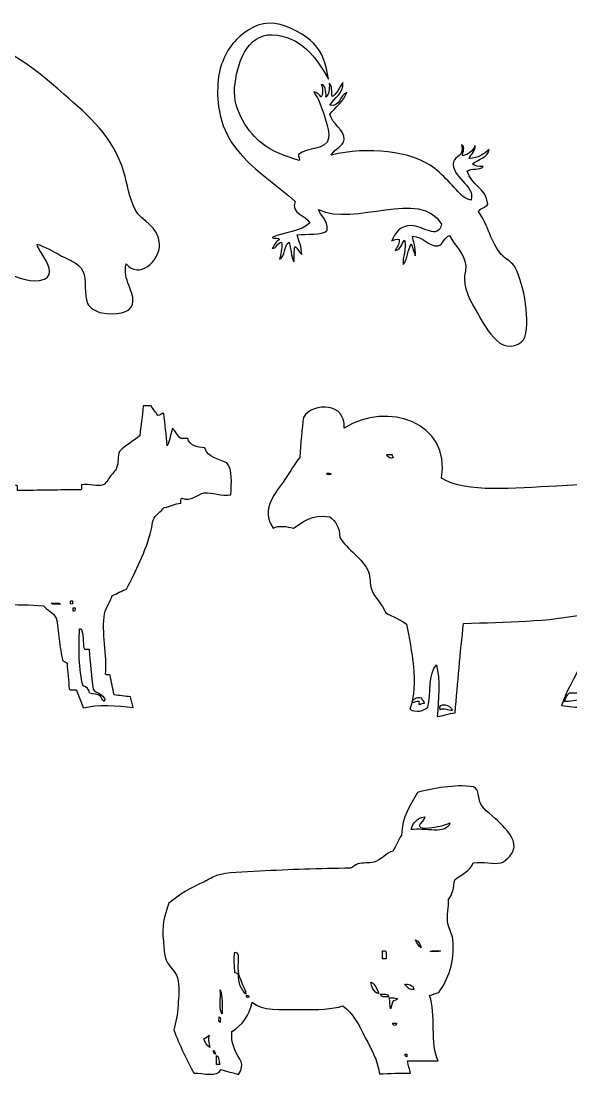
# Model space of a CAD drawing. Header units: centimetres. Extents: x -66 to 65, y -66 to 66.
# Drawn here: x 9.15 to 17.57, y 15.36 to 31.56 of the extents above; entities that cross this region are included whole.
import ezdxf

# ---------------------------------------------------------------- set-up
doc = ezdxf.new("R2010")
doc.units = ezdxf.units.CM
doc.header["$MEASUREMENT"] = 0
doc.layers.add('Layer 1', color=7, linetype='Continuous')

msp = doc.modelspace()

# ---------------------------------------------------------------- linework, layer by layer
at = {"layer": 'Layer 1'}
for points, knots in [([(16.32176, 29.58988), (16.31036, 29.48452), (16.15378, 29.4352), (16.06429, 29.37361), (16.06429, 29.37361), (16.09122, 29.33189), (16.15978, 29.33178), (16.2291, 29.33239), (16.2291, 29.33239), (16.18489, 29.27016), (16.0395, 29.30919), (15.98193, 29.26029), (15.98193, 29.26029), (16.04294, 29.04667), (16.27617, 29.00526), (16.30118, 28.75568), (16.30118, 28.75568), (16.27311, 28.69789), (16.18476, 28.70046), (16.15701, 28.64239), (16.15701, 28.64239), (16.30973, 28.41929), (16.35127, 28.16561), (16.50716, 27.98329), (16.50716, 27.98329), (16.56235, 27.91871), (16.65345, 27.87846), (16.70285, 27.80822), (16.70285, 27.80822), (16.82681, 27.63188), (16.95823, 27.01328), (16.86763, 26.71652), (16.86763, 26.71652), (16.82937, 26.59119), (16.61514, 26.53046), (16.48658, 26.62384), (16.48658, 26.62384), (16.35077, 26.7225), (16.25711, 26.88451), (16.15704, 27.05638), (16.15704, 27.05638), (16.06473, 27.21497), (15.94752, 27.40539), (15.94077, 27.60224), (15.94077, 27.60224), (15.93815, 27.67738), (15.96858, 27.73977), (15.96133, 27.80822), (15.96133, 27.80822), (15.94035, 28.00729), (15.80234, 28.10323), (15.71416, 28.27166), (15.71416, 28.27166), (15.62198, 28.24422), (15.62285, 28.13246), (15.53909, 28.11717), (15.53909, 28.11717), (15.4046, 28.09262), (15.29943, 28.26576), (15.14774, 28.26134), (15.14774, 28.26134), (15.15248, 28.19384), (15.20336, 28.08357), (15.18894, 27.96268), (15.18894, 27.96268), (15.16497, 28.02107), (15.14647, 28.085), (15.12716, 28.14807), (15.12716, 28.14807), (15.06855, 28.05904), (15.07464, 27.90537), (15.00357, 27.8288), (15.00357, 27.8288), (14.98891, 27.93365), (15.05725, 28.07306), (15.02415, 28.19959), (15.02415, 28.19959), (14.97343, 28.15075), (14.97346, 28.05119), (14.87998, 28.0451), (14.87998, 28.0451), (14.90451, 28.09611), (14.94938, 28.12672), (14.94176, 28.20988), (14.94176, 28.20988), (14.90763, 28.23396), (14.85543, 28.20491), (14.82849, 28.1893), (14.82849, 28.1893), (14.87455, 28.31381), (14.96322, 28.42494), (15.12715, 28.42618), (15.12715, 28.42618), (15.30061, 28.4275), (15.5381, 28.19816), (15.59062, 28.44676), (15.59062, 28.44676), (15.26397, 29.00987), (14.25834, 28.39866), (13.70594, 28.67332), (13.70594, 28.67332), (13.72568, 28.58315), (13.85548, 28.51396), (13.83985, 28.35405), (13.83985, 28.35405), (13.75539, 28.25999), (13.52825, 28.30862), (13.37638, 28.28195), (13.37638, 28.28195), (13.40427, 28.18628), (13.44607, 28.10447), (13.44848, 27.98331), (13.44848, 27.98331), (13.40903, 28.01935), (13.38387, 28.06972), (13.34548, 28.10687), (13.34548, 28.10687), (13.32106, 28.04549), (13.34638, 27.93434), (13.3249, 27.87001), (13.3249, 27.87001), (13.28569, 27.95436), (13.28365, 28.07596), (13.2528, 28.16867), (13.2528, 28.16867), (13.16522, 28.12234), (13.2065, 27.94719), (13.10863, 27.9112), (13.10863, 27.9112), (13.13043, 27.9855), (13.14612, 28.06598), (13.13953, 28.16867), (13.13953, 28.16867), (13.06394, 28.16531), (13.07095, 28.07932), (12.99536, 28.07599), (12.99536, 28.07599), (13.02941, 28.1243), (13.04994, 28.18616), (13.10863, 28.20987), (13.10863, 28.20987), (13.09709, 28.24641), (13.01965, 28.21704), (12.99536, 28.24077), (12.99536, 28.24077), (13.17136, 28.3325), (13.44563, 28.32605), (13.57207, 28.46733), (13.57207, 28.46733), (13.50778, 28.58327), (13.27632, 28.61264), (13.34551, 28.7969), (13.34551, 28.7969), (12.84743, 29.26169), (12.08665, 29.56938), (12.16116, 30.60948), (12.16116, 30.60948), (12.18055, 30.88078), (12.29271, 31.12211), (12.4495, 31.2789), (12.4495, 31.2789), (12.5779, 31.40733), (12.79161, 31.56018), (13.03656, 31.5261), (13.03656, 31.5261), (13.23918, 31.4979), (13.51747, 31.33864), (13.63388, 31.21712), (13.63388, 31.21712), (13.76831, 31.07678), (13.82255, 30.89308), (13.86044, 30.67128), (13.86044, 30.67128), (13.67068, 31.00071), (13.42978, 31.33644), (12.99538, 31.35099), (12.99538, 31.35099), (12.60615, 31.36403), (12.44743, 30.89609), (12.41861, 30.53737), (12.41861, 30.53737), (12.39048, 30.18704), (12.63858, 29.84056), (12.84086, 29.68258), (12.84086, 29.68258), (13.0049, 29.55447), (13.19614, 29.49158), (13.40731, 29.42511), (13.40731, 29.42511), (13.43337, 29.44527), (13.38413, 29.47678), (13.39699, 29.51779), (13.39699, 29.51779), (13.52952, 29.6318), (13.82538, 29.57407), (13.86043, 29.76496), (13.86043, 29.76496), (13.8843, 29.89487), (13.75147, 30.24386), (13.70597, 30.35202), (13.70597, 30.35202), (13.687, 30.39705), (13.65258, 30.43793), (13.63387, 30.47561), (13.63387, 30.47561), (13.69221, 30.4687), (13.71391, 30.42521), (13.74714, 30.39322), (13.74714, 30.39322), (13.77717, 30.43788), (13.77376, 30.54287), (13.74714, 30.58891), (13.74714, 30.58891), (13.79974, 30.59333), (13.82771, 30.48421), (13.81924, 30.39322), (13.81924, 30.39322), (13.86507, 30.43664), (13.87348, 30.51749), (13.87073, 30.60949), (13.87073, 30.60949), (13.91634, 30.57269), (13.90595, 30.47995), (13.91195, 30.40351), (13.91195, 30.40351), (13.97381, 30.42753), (14.02855, 30.54773), (14.07673, 30.61981), (14.07673, 30.61981), (14.09835, 30.45741), (13.94364, 30.38221), (13.88104, 30.26966), (13.88104, 30.26966), (14.02786, 30.23349), (14.03156, 30.42751), (14.13848, 30.46535), (14.13848, 30.46535), (14.0776, 30.33057), (13.97486, 30.23762), (13.88104, 30.13578), (13.88104, 30.13578), (13.90387, 29.98399), (14.11099, 29.8935), (14.09731, 29.74443), (14.09731, 29.74443), (14.08707, 29.63341), (13.95232, 29.60486), (13.90162, 29.50755), (13.90162, 29.50755), (14.45571, 29.63767), (15.13347, 29.57782), (15.48764, 29.3016), (15.48764, 29.3016), (15.58376, 29.22659), (15.67071, 29.12883), (15.7554, 29.04413), (15.7554, 29.04413), (15.83851, 28.961), (15.90822, 28.83604), (16.04377, 28.81757), (16.04377, 28.81757), (16.12066, 29.03672), (15.72233, 29.17468), (15.77599, 29.4046), (15.77599, 29.4046), (15.79681, 29.49376), (15.94493, 29.48834), (15.89958, 29.66207), (15.89958, 29.66207), (15.96184, 29.64358), (15.91524, 29.54205), (15.9099, 29.49729), (15.9099, 29.49729), (16.00885, 29.51507), (16.07135, 29.56931), (16.10559, 29.65178), (16.10559, 29.65178), (16.12308, 29.57918), (16.0391, 29.51922), (16.01291, 29.45609), (16.01291, 29.45609), (16.15963, 29.45679), (16.23895, 29.52508), (16.32176, 29.58988)], [0, 0, 0, 0, 0.01388889, 0.01388889, 0.01388889, 0.01388889, 0.02777778, 0.02777778, 0.02777778, 0.02777778, 0.04166667, 0.04166667, 0.04166667, 0.04166667, 0.05555556, 0.05555556, 0.05555556, 0.05555556, 0.06944444, 0.06944444, 0.06944444, 0.06944444, 0.08333333, 0.08333333, 0.08333333, 0.08333333, 0.09722222, 0.09722222, 0.09722222, 0.09722222, 0.11111111, 0.11111111, 0.11111111, 0.11111111, 0.125, 0.125, 0.125, 0.125, 0.13888889, 0.13888889, 0.13888889, 0.13888889, 0.15277778, 0.15277778, 0.15277778, 0.15277778, 0.16666667, 0.16666667, 0.16666667, 0.16666667, 0.18055556, 0.18055556, 0.18055556, 0.18055556, 0.19444444, 0.19444444, 0.19444444, 0.19444444, 0.20833333, 0.20833333, 0.20833333, 0.20833333, 0.22222222, 0.22222222, 0.22222222, 0.22222222, 0.23611111, 0.23611111, 0.23611111, 0.23611111, 0.25, 0.25, 0.25, 0.25, 0.26388889, 0.26388889, 0.26388889, 0.26388889, 0.27777778, 0.27777778, 0.27777778, 0.27777778, 0.29166667, 0.29166667, 0.29166667, 0.29166667, 0.30555556, 0.30555556, 0.30555556, 0.30555556, 0.31944444, 0.31944444, 0.31944444, 0.31944444, 0.33333333, 0.33333333, 0.33333333, 0.33333333, 0.34722222, 0.34722222, 0.34722222, 0.34722222, 0.36111111, 0.36111111, 0.36111111, 0.36111111, 0.375, 0.375, 0.375, 0.375, 0.38888889, 0.38888889, 0.38888889, 0.38888889, 0.40277778, 0.40277778, 0.40277778, 0.40277778, 0.41666667, 0.41666667, 0.41666667, 0.41666667, 0.43055556, 0.43055556, 0.43055556, 0.43055556, 0.44444444, 0.44444444, 0.44444444, 0.44444444, 0.45833333, 0.45833333, 0.45833333, 0.45833333, 0.47222222, 0.47222222, 0.47222222, 0.47222222, 0.48611111, 0.48611111, 0.48611111, 0.48611111, 0.5, 0.5, 0.5, 0.5, 0.51388889, 0.51388889, 0.51388889, 0.51388889, 0.52777778, 0.52777778, 0.52777778, 0.52777778, 0.54166667, 0.54166667, 0.54166667, 0.54166667, 0.55555556, 0.55555556, 0.55555556, 0.55555556, 0.56944444, 0.56944444, 0.56944444, 0.56944444, 0.58333333, 0.58333333, 0.58333333, 0.58333333, 0.59722222, 0.59722222, 0.59722222, 0.59722222, 0.61111111, 0.61111111, 0.61111111, 0.61111111, 0.625, 0.625, 0.625, 0.625, 0.63888889, 0.63888889, 0.63888889, 0.63888889, 0.65277778, 0.65277778, 0.65277778, 0.65277778, 0.66666667, 0.66666667, 0.66666667, 0.66666667, 0.68055556, 0.68055556, 0.68055556, 0.68055556, 0.69444444, 0.69444444, 0.69444444, 0.69444444, 0.70833333, 0.70833333, 0.70833333, 0.70833333, 0.72222222, 0.72222222, 0.72222222, 0.72222222, 0.73611111, 0.73611111, 0.73611111, 0.73611111, 0.75, 0.75, 0.75, 0.75, 0.76388889, 0.76388889, 0.76388889, 0.76388889, 0.77777778, 0.77777778, 0.77777778, 0.77777778, 0.79166667, 0.79166667, 0.79166667, 0.79166667, 0.80555556, 0.80555556, 0.80555556, 0.80555556, 0.81944444, 0.81944444, 0.81944444, 0.81944444, 0.83333333, 0.83333333, 0.83333333, 0.83333333, 0.84722222, 0.84722222, 0.84722222, 0.84722222, 0.86111111, 0.86111111, 0.86111111, 0.86111111, 0.875, 0.875, 0.875, 0.875, 0.88888889, 0.88888889, 0.88888889, 0.88888889, 0.90277778, 0.90277778, 0.90277778, 0.90277778, 0.91666667, 0.91666667, 0.91666667, 0.91666667, 0.93055556, 0.93055556, 0.93055556, 0.93055556, 0.94444444, 0.94444444, 0.94444444, 0.94444444, 0.95833333, 0.95833333, 0.95833333, 0.95833333, 0.97222222, 0.97222222, 0.97222222, 0.97222222, 1, 1, 1, 1]), ([(10.75877, 27.83797), (10.68699, 27.5917), (10.89958, 27.41646), (10.85563, 27.22043), (10.85563, 27.22043), (10.82393, 27.07909), (10.59131, 27.05406), (10.38338, 27.08721), (10.38338, 27.08721), (10.29887, 27.1007), (10.19904, 27.16508), (10.16544, 27.23252), (10.16544, 27.23252), (10.09858, 27.36648), (10.16158, 27.59312), (10.09276, 27.72901), (10.09276, 27.72901), (10.03013, 27.85265), (9.86345, 27.9075), (9.76584, 27.95907), (9.76584, 27.95907), (9.63477, 28.02829), (9.51073, 28.10366), (9.39045, 28.14068), (9.39045, 28.14068), (9.41151, 28.05993), (9.45673, 28.00812), (9.49943, 27.93483), (9.49943, 27.93483), (9.57645, 27.8027), (9.6685, 27.61863), (9.42675, 27.5837), (9.42675, 27.5837), (9.25041, 27.55819), (9.01487, 27.6494), (8.84554, 27.7411), (8.84554, 27.7411), (8.66205, 27.84048), (8.49949, 27.95978), (8.53071, 28.16491), (8.53071, 28.16491), (8.63025, 28.27127), (8.81183, 28.29553), (8.96664, 28.34655), (8.96664, 28.34655), (8.95394, 28.43643), (8.84483, 28.48569), (8.7487, 28.52816), (8.7487, 28.52816), (8.47655, 28.64847), (8.06618, 28.70863), (7.68312, 28.7098), (7.68312, 28.7098), (7.18681, 28.71136), (6.84114, 28.49935), (6.47223, 28.40709), (6.47223, 28.40709), (6.45665, 28.30324), (6.53094, 28.29589), (6.52068, 28.21336), (6.52068, 28.21336), (6.51158, 28.13994), (6.34045, 28.01373), (6.2543, 27.99542), (6.2543, 27.99542), (6.16984, 27.97743), (5.98204, 27.9897), (5.91526, 28.03172), (5.91526, 28.03172), (5.8421, 28.0777), (5.83954, 28.18444), (5.78204, 28.33446), (5.78204, 28.33446), (5.72767, 28.47633), (5.5645, 28.6083), (5.55198, 28.70982), (5.55198, 28.70982), (5.541, 28.79896), (5.59939, 28.81428), (5.58831, 28.87937), (5.58831, 28.87937), (5.40419, 28.91474), (5.21519, 28.84267), (5.01922, 28.84304), (5.01922, 28.84304), (4.59567, 28.84375), (4.1221, 28.92982), (4.06259, 29.3395), (4.06259, 29.3395), (4.35363, 29.39371), (4.76048, 29.32034), (5.0071, 29.41213), (5.0071, 29.41213), (5.04726, 29.42708), (5.07118, 29.45401), (5.10396, 29.47269), (5.10396, 29.47269), (5.23271, 29.52584), (5.30748, 29.51397), (5.39458, 29.56955), (5.39458, 29.56955), (5.57304, 29.68353), (5.56021, 29.94846), (5.63673, 30.11446), (5.63673, 30.11446), (5.70708, 30.2671), (5.84784, 30.42606), (5.97577, 30.56251), (5.97577, 30.56251), (6.2316, 30.83532), (6.51523, 31.05868), (6.89604, 31.21637), (6.89604, 31.21637), (7.18216, 31.33488), (7.48492, 31.41187), (7.91318, 31.38589), (7.91318, 31.38589), (8.73117, 31.33628), (9.30764, 30.87977), (9.80215, 30.44141), (9.80215, 30.44141), (10.18778, 30.09954), (10.55621, 29.80247), (10.72245, 29.24264), (10.72245, 29.24264), (10.77304, 29.07222), (10.80741, 28.8387), (10.89197, 28.67349), (10.89197, 28.67349), (10.98878, 28.48439), (11.25919, 28.42536), (11.26733, 28.1407), (11.26733, 28.1407), (11.27502, 27.8722), (10.94532, 27.60093), (10.75877, 27.83797)], [0, 0, 0, 0, 0.02857143, 0.02857143, 0.02857143, 0.02857143, 0.05714286, 0.05714286, 0.05714286, 0.05714286, 0.08571429, 0.08571429, 0.08571429, 0.08571429, 0.11428571, 0.11428571, 0.11428571, 0.11428571, 0.14285714, 0.14285714, 0.14285714, 0.14285714, 0.17142857, 0.17142857, 0.17142857, 0.17142857, 0.2, 0.2, 0.2, 0.2, 0.22857143, 0.22857143, 0.22857143, 0.22857143, 0.25714286, 0.25714286, 0.25714286, 0.25714286, 0.28571429, 0.28571429, 0.28571429, 0.28571429, 0.31428571, 0.31428571, 0.31428571, 0.31428571, 0.34285714, 0.34285714, 0.34285714, 0.34285714, 0.37142857, 0.37142857, 0.37142857, 0.37142857, 0.4, 0.4, 0.4, 0.4, 0.42857143, 0.42857143, 0.42857143, 0.42857143, 0.45714286, 0.45714286, 0.45714286, 0.45714286, 0.48571429, 0.48571429, 0.48571429, 0.48571429, 0.51428571, 0.51428571, 0.51428571, 0.51428571, 0.54285714, 0.54285714, 0.54285714, 0.54285714, 0.57142857, 0.57142857, 0.57142857, 0.57142857, 0.6, 0.6, 0.6, 0.6, 0.62857143, 0.62857143, 0.62857143, 0.62857143, 0.65714286, 0.65714286, 0.65714286, 0.65714286, 0.68571429, 0.68571429, 0.68571429, 0.68571429, 0.71428571, 0.71428571, 0.71428571, 0.71428571, 0.74285714, 0.74285714, 0.74285714, 0.74285714, 0.77142857, 0.77142857, 0.77142857, 0.77142857, 0.8, 0.8, 0.8, 0.8, 0.82857143, 0.82857143, 0.82857143, 0.82857143, 0.85714286, 0.85714286, 0.85714286, 0.85714286, 0.88571429, 0.88571429, 0.88571429, 0.88571429, 0.91428571, 0.91428571, 0.91428571, 0.91428571, 0.94285714, 0.94285714, 0.94285714, 0.94285714, 1, 1, 1, 1]), ([(11.14019, 25.66142), (11.16874, 25.60805), (11.20832, 25.56575), (11.23999, 25.51553), (11.23999, 25.51553), (11.28195, 25.51455), (11.29021, 25.54723), (11.33214, 25.54625), (11.33214, 25.54625), (11.35143, 25.38128), (11.37299, 25.21854), (11.3859, 25.04711), (11.3859, 25.04711), (11.41945, 25.12876), (11.44273, 25.22062), (11.46268, 25.31587), (11.46268, 25.31587), (11.51864, 25.27716), (11.53819, 25.20199), (11.5932, 25.16231), (11.5932, 25.16231), (11.62902, 25.16231), (11.66488, 25.16231), (11.7007, 25.16231), (11.7007, 25.16231), (11.72732, 25.05328), (11.83826, 25.02854), (11.96176, 25.01642), (11.96176, 25.01642), (12.00452, 24.86976), (12.17168, 24.84751), (12.29963, 24.78605), (12.29963, 24.78605), (12.39036, 24.66979), (12.36924, 24.49527), (12.36107, 24.29461), (12.36107, 24.29461), (12.22063, 24.27069), (12.08119, 24.34284), (11.95409, 24.32533), (11.95409, 24.32533), (11.8499, 24.31096), (11.74528, 24.18584), (11.60854, 24.24855), (11.60854, 24.24855), (11.5919, 24.23445), (11.59237, 24.20328), (11.59317, 24.17177), (11.59317, 24.17177), (11.50236, 24.15507), (11.42767, 24.12224), (11.33978, 24.10266), (11.33978, 24.10266), (11.29126, 24.04199), (11.19979, 23.98521), (11.17084, 23.91068), (11.17084, 23.91068), (11.15359, 23.86626), (11.15213, 23.80609), (11.14012, 23.75709), (11.14012, 23.75709), (11.05942, 23.42787), (10.89969, 23.12696), (10.76383, 22.851), (10.76383, 22.851), (10.68075, 22.82658), (10.62069, 22.77914), (10.54116, 22.75117), (10.54116, 22.75117), (10.52444, 22.66645), (10.44469, 22.57504), (10.42599, 22.47473), (10.42599, 22.47473), (10.37556, 22.20409), (10.46819, 21.82512), (10.44134, 21.54559), (10.44134, 21.54559), (10.44989, 21.52598), (10.50074, 21.54866), (10.51045, 21.53022), (10.51045, 21.53022), (10.52683, 21.42634), (10.55096, 21.33012), (10.57186, 21.23074), (10.57186, 21.23074), (10.65528, 21.21947), (10.73746, 21.20693), (10.82525, 21.20002), (10.82525, 21.20002), (10.83475, 21.143), (10.85155, 21.09315), (10.86364, 21.03876), (10.86364, 21.03876), (10.62165, 21.06808), (10.32257, 21.08824), (10.09579, 21.03106), (10.09579, 21.03106), (10.06798, 21.12869), (10.02499, 21.21114), (9.99596, 21.3075), (9.99596, 21.3075), (9.95852, 21.31102), (9.906, 21.29948), (9.88076, 21.31517), (9.88076, 21.31517), (9.87555, 21.45328), (9.85925, 21.58034), (9.85004, 21.71448), (9.85004, 21.71448), (9.83377, 21.7366), (9.79313, 21.73435), (9.78093, 21.76057), (9.78093, 21.76057), (9.76233, 21.85992), (9.74455, 21.97142), (9.72719, 22.08307), (9.72719, 22.08307), (9.7101, 22.19277), (9.71417, 22.31918), (9.6811, 22.40557), (9.6811, 22.40557), (9.64554, 22.49862), (9.54177, 22.52897), (9.48917, 22.59753), (9.48917, 22.59753), (9.08962, 22.62547), (8.63568, 22.59896), (8.26822, 22.65897), (8.26822, 22.65897), (8.25425, 22.73459), (8.19943, 22.76935), (8.10696, 22.76647), (8.10696, 22.76647), (8.20724, 22.52694), (7.69831, 22.54602), (7.59248, 22.65897), (7.59248, 22.65897), (7.5257, 22.59777), (7.46114, 22.53435), (7.39283, 22.47469), (7.39283, 22.47469), (7.28184, 22.4603), (7.19077, 22.42587), (7.07803, 22.41325), (7.07803, 22.41325), (7.05768, 22.37981), (7.05223, 22.33149), (7.03194, 22.29805), (7.03194, 22.29805), (6.93103, 22.28128), (6.84443, 22.25008), (6.74783, 22.22894), (6.74783, 22.22894), (6.64102, 22.09006), (6.5187, 21.96661), (6.50214, 21.73748), (6.50214, 21.73748), (6.48941, 21.72462), (6.45705, 21.73139), (6.43303, 21.72981), (6.43303, 21.72981), (6.43726, 21.59072), (6.43853, 21.44864), (6.44838, 21.31513), (6.44838, 21.31513), (6.45656, 21.29772), (6.49664, 21.31222), (6.51749, 21.30746), (6.51749, 21.30746), (6.49606, 21.09151), (6.64684, 21.04774), (6.86304, 21.06941), (6.86304, 21.06941), (6.90355, 21.03025), (6.89752, 20.9431), (6.85537, 20.90817), (6.85537, 20.90817), (6.69252, 20.90976), (6.53279, 20.90822), (6.37931, 20.90047), (6.37931, 20.90047), (6.33626, 20.97008), (6.29755, 21.04395), (6.25641, 21.11547), (6.25641, 21.11547), (6.2743, 21.34592), (6.25533, 21.61312), (6.27176, 21.84495), (6.27176, 21.84495), (6.27758, 21.87755), (6.31433, 21.87919), (6.3409, 21.89101), (6.3409, 21.89101), (6.35191, 22.04127), (6.35408, 22.20033), (6.36392, 22.35176), (6.36392, 22.35176), (6.41438, 22.3511), (6.5228, 22.342), (6.50984, 22.42854), (6.50984, 22.42854), (6.45843, 22.44397), (6.39057, 22.40968), (6.3332, 22.40549), (6.3332, 22.40549), (6.36574, 22.25275), (6.26748, 22.2201), (6.17961, 22.1444), (6.17961, 22.1444), (6.0425, 22.02624), (5.84687, 21.86175), (5.84174, 21.62224), (5.84174, 21.62224), (5.83891, 21.48992), (5.89283, 21.36737), (5.90318, 21.20758), (5.90318, 21.20758), (5.96554, 21.17527), (6.04301, 21.158), (6.11815, 21.13847), (6.11815, 21.13847), (6.13003, 21.09402), (6.16025, 21.06791), (6.15657, 21.00792), (6.15657, 21.00792), (5.97681, 21.05205), (5.75583, 20.93561), (5.64209, 21.02327), (5.64209, 21.02327), (5.51131, 21.12405), (5.65146, 21.40427), (5.61137, 21.59152), (5.61137, 21.59152), (5.73099, 21.64086), (5.71286, 21.82795), (5.74961, 21.96011), (5.74961, 21.96011), (5.7753, 21.97284), (5.80073, 21.98577), (5.82639, 21.9985), (5.82639, 21.9985), (5.85073, 22.15844), (5.88656, 22.30687), (5.91852, 22.45925), (5.91852, 22.45925), (6.13267, 22.52153), (6.32733, 22.60326), (6.50214, 22.70497), (6.50214, 22.70497), (6.49084, 22.84189), (6.54736, 22.96696), (6.52516, 23.07356), (6.52516, 23.07356), (6.49592, 23.21405), (6.25425, 23.25017), (6.32551, 23.48054), (6.32551, 23.48054), (6.23846, 23.49843), (6.11821, 23.48313), (6.01838, 23.48821), (6.01838, 23.48821), (6.04267, 23.64053), (6.07947, 23.78034), (6.27175, 23.76465), (6.27175, 23.76465), (6.29739, 23.81325), (6.29546, 23.8894), (6.31014, 23.94893), (6.31014, 23.94893), (6.46278, 23.9371), (6.46225, 24.07839), (6.54051, 24.14091), (6.54051, 24.14091), (6.62134, 24.15726), (6.69503, 24.14948), (6.75554, 24.17163), (6.75554, 24.17163), (6.88392, 24.21854), (6.98292, 24.37914), (7.10876, 24.44037), (7.10876, 24.44037), (7.70727, 24.51175), (8.46917, 24.48254), (9.07456, 24.44037), (9.07456, 24.44037), (9.10636, 24.44148), (9.08258, 24.38695), (9.08993, 24.36359), (9.08993, 24.36359), (9.41701, 24.36415), (9.73236, 24.37642), (10.06513, 24.37129), (10.06513, 24.37129), (10.08262, 24.38193), (10.06796, 24.42474), (10.0728, 24.44807), (10.0728, 24.44807), (10.19938, 24.47059), (10.3078, 24.41688), (10.40297, 24.44807), (10.40297, 24.44807), (10.43914, 24.4599), (10.48049, 24.53755), (10.5105, 24.57862), (10.5105, 24.57862), (10.53955, 24.61836), (10.59146, 24.6636), (10.6103, 24.70917), (10.6103, 24.70917), (10.64263, 24.78728), (10.62297, 24.89107), (10.65636, 24.96259), (10.65636, 24.96259), (10.7423, 25.0584), (10.86483, 25.11758), (10.96351, 25.20064), (10.96351, 25.20064), (10.98391, 25.35169), (11.00293, 25.5042), (11.01725, 25.66136), (11.01725, 25.66136), (11.05825, 25.66142), (11.09923, 25.66142), (11.14019, 25.66142)], [0, 0, 0, 0, 0.01219512, 0.01219512, 0.01219512, 0.01219512, 0.02439024, 0.02439024, 0.02439024, 0.02439024, 0.03658537, 0.03658537, 0.03658537, 0.03658537, 0.04878049, 0.04878049, 0.04878049, 0.04878049, 0.06097561, 0.06097561, 0.06097561, 0.06097561, 0.07317073, 0.07317073, 0.07317073, 0.07317073, 0.08536585, 0.08536585, 0.08536585, 0.08536585, 0.09756098, 0.09756098, 0.09756098, 0.09756098, 0.1097561, 0.1097561, 0.1097561, 0.1097561, 0.12195122, 0.12195122, 0.12195122, 0.12195122, 0.13414634, 0.13414634, 0.13414634, 0.13414634, 0.14634146, 0.14634146, 0.14634146, 0.14634146, 0.15853659, 0.15853659, 0.15853659, 0.15853659, 0.17073171, 0.17073171, 0.17073171, 0.17073171, 0.18292683, 0.18292683, 0.18292683, 0.18292683, 0.19512195, 0.19512195, 0.19512195, 0.19512195, 0.20731707, 0.20731707, 0.20731707, 0.20731707, 0.2195122, 0.2195122, 0.2195122, 0.2195122, 0.23170732, 0.23170732, 0.23170732, 0.23170732, 0.24390244, 0.24390244, 0.24390244, 0.24390244, 0.25609756, 0.25609756, 0.25609756, 0.25609756, 0.26829268, 0.26829268, 0.26829268, 0.26829268, 0.2804878, 0.2804878, 0.2804878, 0.2804878, 0.29268293, 0.29268293, 0.29268293, 0.29268293, 0.30487805, 0.30487805, 0.30487805, 0.30487805, 0.31707317, 0.31707317, 0.31707317, 0.31707317, 0.32926829, 0.32926829, 0.32926829, 0.32926829, 0.34146341, 0.34146341, 0.34146341, 0.34146341, 0.35365854, 0.35365854, 0.35365854, 0.35365854, 0.36585366, 0.36585366, 0.36585366, 0.36585366, 0.37804878, 0.37804878, 0.37804878, 0.37804878, 0.3902439, 0.3902439, 0.3902439, 0.3902439, 0.40243902, 0.40243902, 0.40243902, 0.40243902, 0.41463415, 0.41463415, 0.41463415, 0.41463415, 0.42682927, 0.42682927, 0.42682927, 0.42682927, 0.43902439, 0.43902439, 0.43902439, 0.43902439, 0.45121951, 0.45121951, 0.45121951, 0.45121951, 0.46341463, 0.46341463, 0.46341463, 0.46341463, 0.47560976, 0.47560976, 0.47560976, 0.47560976, 0.48780488, 0.48780488, 0.48780488, 0.48780488, 0.5, 0.5, 0.5, 0.5, 0.51219512, 0.51219512, 0.51219512, 0.51219512, 0.52439024, 0.52439024, 0.52439024, 0.52439024, 0.53658537, 0.53658537, 0.53658537, 0.53658537, 0.54878049, 0.54878049, 0.54878049, 0.54878049, 0.56097561, 0.56097561, 0.56097561, 0.56097561, 0.57317073, 0.57317073, 0.57317073, 0.57317073, 0.58536585, 0.58536585, 0.58536585, 0.58536585, 0.59756098, 0.59756098, 0.59756098, 0.59756098, 0.6097561, 0.6097561, 0.6097561, 0.6097561, 0.62195122, 0.62195122, 0.62195122, 0.62195122, 0.63414634, 0.63414634, 0.63414634, 0.63414634, 0.64634146, 0.64634146, 0.64634146, 0.64634146, 0.65853659, 0.65853659, 0.65853659, 0.65853659, 0.67073171, 0.67073171, 0.67073171, 0.67073171, 0.68292683, 0.68292683, 0.68292683, 0.68292683, 0.69512195, 0.69512195, 0.69512195, 0.69512195, 0.70731707, 0.70731707, 0.70731707, 0.70731707, 0.7195122, 0.7195122, 0.7195122, 0.7195122, 0.73170732, 0.73170732, 0.73170732, 0.73170732, 0.74390244, 0.74390244, 0.74390244, 0.74390244, 0.75609756, 0.75609756, 0.75609756, 0.75609756, 0.76829268, 0.76829268, 0.76829268, 0.76829268, 0.7804878, 0.7804878, 0.7804878, 0.7804878, 0.79268293, 0.79268293, 0.79268293, 0.79268293, 0.80487805, 0.80487805, 0.80487805, 0.80487805, 0.81707317, 0.81707317, 0.81707317, 0.81707317, 0.82926829, 0.82926829, 0.82926829, 0.82926829, 0.84146341, 0.84146341, 0.84146341, 0.84146341, 0.85365854, 0.85365854, 0.85365854, 0.85365854, 0.86585366, 0.86585366, 0.86585366, 0.86585366, 0.87804878, 0.87804878, 0.87804878, 0.87804878, 0.8902439, 0.8902439, 0.8902439, 0.8902439, 0.90243902, 0.90243902, 0.90243902, 0.90243902, 0.91463415, 0.91463415, 0.91463415, 0.91463415, 0.92682927, 0.92682927, 0.92682927, 0.92682927, 0.93902439, 0.93902439, 0.93902439, 0.93902439, 0.95121951, 0.95121951, 0.95121951, 0.95121951, 0.96341463, 0.96341463, 0.96341463, 0.96341463, 0.97560976, 0.97560976, 0.97560976, 0.97560976, 1, 1, 1, 1]), ([(14.09823, 25.32077), (14.75945, 25.73773), (15.73648, 25.40986), (15.58995, 24.55298), (15.58995, 24.55298), (15.98238, 24.31538), (16.69469, 24.4023), (17.35578, 24.43233), (17.35578, 24.43233), (17.57575, 24.44233), (17.81531, 24.46474), (18.02483, 24.44328), (18.02483, 24.44328), (18.26055, 24.41918), (18.51677, 24.32356), (18.72682, 24.23489), (18.72682, 24.23489), (18.93346, 24.14766), (19.16166, 24.0442), (19.26427, 23.86196), (19.26427, 23.86196), (19.33682, 23.73319), (19.3795, 23.50572), (19.41778, 23.33549), (19.41778, 23.33549), (19.47136, 23.09792), (19.5292, 22.88144), (19.51655, 22.64448), (19.51655, 22.64448), (19.51033, 22.52706), (19.53118, 22.36489), (19.50557, 22.27155), (19.50557, 22.27155), (19.49271, 22.22472), (19.35579, 22.07317), (19.27522, 22.05221), (19.27522, 22.05221), (19.21095, 22.03549), (19.12973, 22.08626), (19.06686, 22.04123), (19.06686, 22.04123), (18.97952, 21.72272), (18.98526, 21.31111), (18.84747, 21.04312), (18.84747, 21.04312), (18.73672, 21.04931), (18.62818, 21.05778), (18.52941, 21.07603), (18.52941, 21.07603), (18.60675, 21.28383), (18.78375, 21.70661), (18.60619, 21.9754), (18.60619, 21.9754), (18.47141, 21.92489), (18.31123, 21.97947), (18.18939, 22.00831), (18.18939, 22.00831), (18.03691, 21.75127), (17.97587, 21.40284), (17.79453, 21.17471), (17.79453, 21.17471), (17.75005, 21.17781), (17.77471, 21.24998), (17.73968, 21.26245), (17.73968, 21.26245), (17.6775, 21.26245), (17.61535, 21.26245), (17.55323, 21.26245), (17.55323, 21.26245), (17.51476, 21.23147), (17.49097, 21.18572), (17.47645, 21.13085), (17.47645, 21.13085), (17.5399, 21.11281), (17.67595, 21.17056), (17.75061, 21.1418), (17.75061, 21.1418), (17.75061, 21.10891), (17.75061, 21.07602), (17.75061, 21.04311), (17.75061, 21.04311), (17.66465, 21.02816), (17.53934, 21.06457), (17.43255, 21.06504), (17.43255, 21.06504), (17.54963, 21.47964), (18.02749, 21.96531), (17.78357, 22.469), (17.78357, 22.469), (17.23392, 22.35324), (16.5795, 22.34224), (15.92987, 22.32639), (15.92987, 22.32639), (15.87576, 21.87969), (15.83996, 21.41458), (15.79827, 20.95537), (15.79827, 20.95537), (15.69783, 20.94611), (15.62708, 20.90722), (15.52406, 20.90052), (15.52406, 20.90052), (15.54451, 21.14203), (15.57139, 21.46847), (15.51316, 21.69027), (15.51316, 21.69027), (15.38418, 21.55967), (15.43238, 21.25183), (15.3815, 21.04313), (15.3815, 21.04313), (15.32371, 20.9818), (15.19328, 20.95383), (15.10729, 21.01022), (15.10729, 21.01022), (15.2435, 21.4118), (15.13057, 21.91245), (15.05247, 22.31546), (15.05247, 22.31546), (14.95857, 22.38605), (14.8421, 22.43413), (14.73439, 22.49096), (14.73439, 22.49096), (14.6874, 22.62841), (14.56522, 22.71086), (14.51505, 22.85291), (14.51505, 22.85291), (14.48679, 22.93273), (14.50425, 23.03137), (14.47118, 23.11614), (14.47118, 23.11614), (14.39556, 23.30989), (14.13759, 23.46703), (14.03245, 23.64263), (14.03245, 23.64263), (14.02962, 23.79696), (13.96734, 23.89192), (13.87889, 23.96069), (13.87889, 23.96069), (13.59084, 24.00371), (13.47223, 23.87745), (13.31951, 23.78519), (13.31951, 23.78519), (13.22032, 23.81017), (13.10075, 23.83533), (13.01236, 23.78519), (13.01236, 23.78519), (12.80474, 24.0743), (13.0507, 24.32909), (13.18796, 24.53102), (13.18796, 24.53102), (13.27281, 24.65614), (13.34298, 24.77991), (13.41817, 24.87104), (13.41817, 24.87104), (13.43076, 25.07712), (13.45421, 25.32112), (13.47307, 25.4853), (13.47307, 25.4853), (13.6373, 25.7281), (14.12662, 25.7054), (14.09823, 25.32077)], [0, 0, 0, 0, 0.02439024, 0.02439024, 0.02439024, 0.02439024, 0.04878049, 0.04878049, 0.04878049, 0.04878049, 0.07317073, 0.07317073, 0.07317073, 0.07317073, 0.09756098, 0.09756098, 0.09756098, 0.09756098, 0.12195122, 0.12195122, 0.12195122, 0.12195122, 0.14634146, 0.14634146, 0.14634146, 0.14634146, 0.17073171, 0.17073171, 0.17073171, 0.17073171, 0.19512195, 0.19512195, 0.19512195, 0.19512195, 0.2195122, 0.2195122, 0.2195122, 0.2195122, 0.24390244, 0.24390244, 0.24390244, 0.24390244, 0.26829268, 0.26829268, 0.26829268, 0.26829268, 0.29268293, 0.29268293, 0.29268293, 0.29268293, 0.31707317, 0.31707317, 0.31707317, 0.31707317, 0.34146341, 0.34146341, 0.34146341, 0.34146341, 0.36585366, 0.36585366, 0.36585366, 0.36585366, 0.3902439, 0.3902439, 0.3902439, 0.3902439, 0.41463415, 0.41463415, 0.41463415, 0.41463415, 0.43902439, 0.43902439, 0.43902439, 0.43902439, 0.46341463, 0.46341463, 0.46341463, 0.46341463, 0.48780488, 0.48780488, 0.48780488, 0.48780488, 0.51219512, 0.51219512, 0.51219512, 0.51219512, 0.53658537, 0.53658537, 0.53658537, 0.53658537, 0.56097561, 0.56097561, 0.56097561, 0.56097561, 0.58536585, 0.58536585, 0.58536585, 0.58536585, 0.6097561, 0.6097561, 0.6097561, 0.6097561, 0.63414634, 0.63414634, 0.63414634, 0.63414634, 0.65853659, 0.65853659, 0.65853659, 0.65853659, 0.68292683, 0.68292683, 0.68292683, 0.68292683, 0.70731707, 0.70731707, 0.70731707, 0.70731707, 0.73170732, 0.73170732, 0.73170732, 0.73170732, 0.75609756, 0.75609756, 0.75609756, 0.75609756, 0.7804878, 0.7804878, 0.7804878, 0.7804878, 0.80487805, 0.80487805, 0.80487805, 0.80487805, 0.82926829, 0.82926829, 0.82926829, 0.82926829, 0.85365854, 0.85365854, 0.85365854, 0.85365854, 0.87804878, 0.87804878, 0.87804878, 0.87804878, 0.90243902, 0.90243902, 0.90243902, 0.90243902, 0.92682927, 0.92682927, 0.92682927, 0.92682927, 0.95121951, 0.95121951, 0.95121951, 0.95121951, 1, 1, 1, 1]), ([(14.85499, 24.87106), (14.84031, 24.87828), (14.83462, 24.8945), (14.83308, 24.91493), (14.83308, 24.91493), (14.80681, 24.90829), (14.75349, 24.92871), (14.74529, 24.90395), (14.74529, 24.90395), (14.76861, 24.88654), (14.81218, 24.83262), (14.85499, 24.87106)], [0, 0, 0, 0, 0.25, 0.25, 0.25, 0.25, 0.5, 0.5, 0.5, 0.5, 1, 1, 1, 1]), ([(13.90085, 24.61881), (13.88781, 24.63146), (13.86193, 24.63122), (13.83497, 24.62976), (13.83497, 24.62976), (13.81952, 24.59473), (13.90053, 24.60209), (13.90085, 24.61881)], [0, 0, 0, 0, 0.33333333, 0.33333333, 0.33333333, 0.33333333, 1, 1, 1, 1]), ([(9.75033, 22.62059), (9.73096, 22.65499), (9.64899, 22.62678), (9.60439, 22.63596), (9.60439, 22.63596), (9.62376, 22.60157), (9.70572, 22.6298), (9.75033, 22.62059)], [0, 0, 0, 0, 0.33333333, 0.33333333, 0.33333333, 0.33333333, 1, 1, 1, 1]), ([(9.91924, 22.62059), (9.94845, 22.61445), (9.929, 22.65692), (9.93459, 22.67435), (9.93459, 22.67435), (9.92435, 22.67435), (9.91414, 22.67435), (9.9039, 22.67435), (9.9039, 22.67435), (9.90948, 22.65692), (9.89006, 22.61446), (9.91924, 22.62059)], [0, 0, 0, 0, 0.25, 0.25, 0.25, 0.25, 0.5, 0.5, 0.5, 0.5, 1, 1, 1, 1]), ([(9.94229, 22.51312), (9.97883, 22.50473), (9.97362, 22.5381), (9.97298, 22.56686), (9.97298, 22.56686), (9.96274, 22.56686), (9.95253, 22.56686), (9.94229, 22.56686), (9.94229, 22.56686), (9.94229, 22.54895), (9.94229, 22.53101), (9.94229, 22.51312)], [0, 0, 0, 0, 0.25, 0.25, 0.25, 0.25, 0.5, 0.5, 0.5, 0.5, 1, 1, 1, 1]), ([(10.09588, 21.36896), (10.15425, 21.35565), (10.18502, 21.31477), (10.19565, 21.25376), (10.19565, 21.25376), (10.25746, 21.24458), (10.31971, 21.24439), (10.35694, 21.21537), (10.35694, 21.21537), (10.39009, 21.18949), (10.37999, 21.15113), (10.41835, 21.13091), (10.41835, 21.13091), (10.47119, 21.21457), (10.29849, 21.25807), (10.24941, 21.31519), (10.24941, 21.31519), (10.22443, 21.51548), (10.20586, 21.72215), (10.188, 21.9295), (10.188, 21.9295), (10.16464, 21.93432), (10.12185, 21.91966), (10.11122, 21.9372), (10.11122, 21.9372), (10.08918, 22.0329), (10.10482, 22.16628), (10.06516, 22.24433), (10.06516, 22.24433), (10.05746, 22.24433), (10.04979, 22.24433), (10.04209, 22.24433), (10.04209, 22.24433), (10.02444, 21.94088), (10.03, 21.61251), (10.09588, 21.36896)], [0, 0, 0, 0, 0.1, 0.1, 0.1, 0.1, 0.2, 0.2, 0.2, 0.2, 0.3, 0.3, 0.3, 0.3, 0.4, 0.4, 0.4, 0.4, 0.5, 0.5, 0.5, 0.5, 0.6, 0.6, 0.6, 0.6, 0.7, 0.7, 0.7, 0.7, 0.8, 0.8, 0.8, 0.8, 1, 1, 1, 1]), ([(15.14019, 21.10895), (15.179, 21.11395), (15.20353, 21.13334), (15.24989, 21.13088), (15.24989, 21.13088), (15.25584, 21.11493), (15.23706, 21.07418), (15.26084, 21.07606), (15.26084, 21.07606), (15.27439, 21.09178), (15.29854, 21.0968), (15.32667, 21.09797), (15.32667, 21.09797), (15.32887, 21.14409), (15.28495, 21.14406), (15.2827, 21.18571), (15.2827, 21.18571), (15.19683, 21.19849), (15.15506, 21.16719), (15.14019, 21.10895)], [0, 0, 0, 0, 0.16666667, 0.16666667, 0.16666667, 0.16666667, 0.33333333, 0.33333333, 0.33333333, 0.33333333, 0.5, 0.5, 0.5, 0.5, 0.66666667, 0.66666667, 0.66666667, 0.66666667, 1, 1, 1, 1]), ([(15.56794, 20.99925), (15.6234, 21.03246), (15.7001, 20.99277), (15.75442, 20.9883), (15.75442, 20.9883), (15.74984, 21.08323), (15.5283, 21.13173), (15.56794, 20.99925)], [0, 0, 0, 0, 0.33333333, 0.33333333, 0.33333333, 0.33333333, 1, 1, 1, 1]), ([(16.0834, 19.82003), (16.17876, 19.76362), (16.14354, 19.67414), (16.18659, 19.56672), (16.18659, 19.56672), (16.22395, 19.47343), (16.40781, 19.35212), (16.48687, 19.2665), (16.48687, 19.2665), (16.58291, 19.16239), (16.71666, 19.04007), (16.70261, 18.89121), (16.70261, 18.89121), (16.69629, 18.82385), (16.59704, 18.68203), (16.50563, 18.65666), (16.50563, 18.65666), (16.38606, 18.62351), (16.22946, 18.68074), (16.07404, 18.65666), (16.07404, 18.65666), (16.03142, 18.51786), (15.88976, 18.47812), (15.79255, 18.39396), (15.79255, 18.39396), (15.77757, 18.27754), (15.75932, 18.16449), (15.6987, 18.09374), (15.6987, 18.09374), (15.70325, 17.98063), (15.66764, 17.84953), (15.68933, 17.71845), (15.68933, 17.71845), (15.70304, 17.63585), (15.75561, 17.56891), (15.76439, 17.4839), (15.76439, 17.4839), (15.80074, 17.13171), (15.69203, 16.86544), (15.5486, 16.66763), (15.5486, 16.66763), (15.49706, 16.6566), (15.46055, 16.63059), (15.40784, 16.62072), (15.40784, 16.62072), (15.51008, 16.34455), (15.41316, 15.86914), (15.53923, 15.61684), (15.53923, 15.61684), (15.38286, 15.61684), (15.22652, 15.61684), (15.07012, 15.61684), (15.07012, 15.61684), (15.07573, 15.54426), (15.10288, 15.49323), (15.11706, 15.4292), (15.11706, 15.4292), (14.94841, 15.43523), (14.7998, 15.42124), (14.63856, 15.41983), (14.63856, 15.41983), (14.60408, 15.64457), (14.52241, 15.78242), (14.42277, 15.97336), (14.42277, 15.97336), (14.31696, 16.17611), (14.24563, 16.34227), (14.07558, 16.46123), (14.07558, 16.46123), (13.92064, 16.40649), (13.69201, 16.40493), (13.43767, 16.40493), (13.43767, 16.40493), (13.10641, 16.40493), (12.84902, 16.38376), (12.68707, 16.51751), (12.68707, 16.51751), (12.64373, 16.30756), (12.53324, 16.16474), (12.37748, 16.06719), (12.37748, 16.06719), (12.36706, 15.94667), (12.38822, 15.87137), (12.42434, 15.78573), (12.42434, 15.78573), (12.48943, 15.63153), (12.58918, 15.58155), (12.4807, 15.41044), (12.4807, 15.41044), (12.38947, 15.43499), (12.29748, 15.45867), (12.2086, 15.4855), (12.2086, 15.4855), (12.15185, 15.35776), (11.94717, 15.4375), (11.79577, 15.4292), (11.79577, 15.4292), (11.68245, 15.6411), (11.5746, 15.85849), (11.48615, 16.09534), (11.48615, 16.09534), (11.51713, 16.20456), (11.54388, 16.33328), (11.55182, 16.47063), (11.55182, 16.47063), (11.5591, 16.59623), (11.57979, 16.77461), (11.54245, 16.89285), (11.54245, 16.89285), (11.50692, 17.00548), (11.38645, 17.07991), (11.35478, 17.21183), (11.35478, 17.21183), (11.33906, 17.27734), (11.33549, 17.3691), (11.32665, 17.44638), (11.32665, 17.44638), (11.29821, 17.6948), (11.33692, 17.82217), (11.41105, 18.03743), (11.41105, 18.03743), (11.5671, 18.16276), (11.74601, 18.27638), (11.95525, 18.36583), (11.95525, 18.36583), (12.01864, 18.39292), (12.08056, 18.43862), (12.14289, 18.45962), (12.14289, 18.45962), (12.30616, 18.51463), (12.55511, 18.51047), (12.79964, 18.52529), (12.79964, 18.52529), (13.26692, 18.55363), (13.71534, 18.56664), (14.19754, 18.57223), (14.19754, 18.57223), (14.24559, 18.59692), (14.26125, 18.62078), (14.31015, 18.6379), (14.31015, 18.6379), (14.38328, 18.66346), (14.47313, 18.64266), (14.5541, 18.66603), (14.5541, 18.66603), (14.66382, 18.69778), (14.74815, 18.80883), (14.84496, 18.83491), (14.84496, 18.83491), (14.89044, 18.91455), (14.92875, 19.00128), (14.9763, 19.07883), (14.9763, 19.07883), (14.98604, 19.36932), (15.11756, 19.53804), (15.22025, 19.73558), (15.22025, 19.73558), (15.48571, 19.79363), (15.76863, 19.86292), (16.0834, 19.82003)], [0, 0, 0, 0, 0.02439024, 0.02439024, 0.02439024, 0.02439024, 0.04878049, 0.04878049, 0.04878049, 0.04878049, 0.07317073, 0.07317073, 0.07317073, 0.07317073, 0.09756098, 0.09756098, 0.09756098, 0.09756098, 0.12195122, 0.12195122, 0.12195122, 0.12195122, 0.14634146, 0.14634146, 0.14634146, 0.14634146, 0.17073171, 0.17073171, 0.17073171, 0.17073171, 0.19512195, 0.19512195, 0.19512195, 0.19512195, 0.2195122, 0.2195122, 0.2195122, 0.2195122, 0.24390244, 0.24390244, 0.24390244, 0.24390244, 0.26829268, 0.26829268, 0.26829268, 0.26829268, 0.29268293, 0.29268293, 0.29268293, 0.29268293, 0.31707317, 0.31707317, 0.31707317, 0.31707317, 0.34146341, 0.34146341, 0.34146341, 0.34146341, 0.36585366, 0.36585366, 0.36585366, 0.36585366, 0.3902439, 0.3902439, 0.3902439, 0.3902439, 0.41463415, 0.41463415, 0.41463415, 0.41463415, 0.43902439, 0.43902439, 0.43902439, 0.43902439, 0.46341463, 0.46341463, 0.46341463, 0.46341463, 0.48780488, 0.48780488, 0.48780488, 0.48780488, 0.51219512, 0.51219512, 0.51219512, 0.51219512, 0.53658537, 0.53658537, 0.53658537, 0.53658537, 0.56097561, 0.56097561, 0.56097561, 0.56097561, 0.58536585, 0.58536585, 0.58536585, 0.58536585, 0.6097561, 0.6097561, 0.6097561, 0.6097561, 0.63414634, 0.63414634, 0.63414634, 0.63414634, 0.65853659, 0.65853659, 0.65853659, 0.65853659, 0.68292683, 0.68292683, 0.68292683, 0.68292683, 0.70731707, 0.70731707, 0.70731707, 0.70731707, 0.73170732, 0.73170732, 0.73170732, 0.73170732, 0.75609756, 0.75609756, 0.75609756, 0.75609756, 0.7804878, 0.7804878, 0.7804878, 0.7804878, 0.80487805, 0.80487805, 0.80487805, 0.80487805, 0.82926829, 0.82926829, 0.82926829, 0.82926829, 0.85365854, 0.85365854, 0.85365854, 0.85365854, 0.87804878, 0.87804878, 0.87804878, 0.87804878, 0.90243902, 0.90243902, 0.90243902, 0.90243902, 0.92682927, 0.92682927, 0.92682927, 0.92682927, 0.95121951, 0.95121951, 0.95121951, 0.95121951, 1, 1, 1, 1]), ([(15.12646, 19.16331), (15.32487, 19.19628), (15.67383, 19.0788), (15.71749, 19.26652), (15.71749, 19.26652), (15.6379, 19.22956), (15.51543, 19.20212), (15.39853, 19.19146), (15.39853, 19.19146), (15.34448, 19.18651), (15.26494, 19.17262), (15.24841, 19.21961), (15.24841, 19.21961), (15.26542, 19.27766), (15.32247, 19.29568), (15.33284, 19.36034), (15.33284, 19.36034), (15.2157, 19.34299), (15.1531, 19.27108), (15.12646, 19.16331)], [0, 0, 0, 0, 0.16666667, 0.16666667, 0.16666667, 0.16666667, 0.33333333, 0.33333333, 0.33333333, 0.33333333, 0.5, 0.5, 0.5, 0.5, 0.66666667, 0.66666667, 0.66666667, 0.66666667, 1, 1, 1, 1]), ([(15.27655, 17.35256), (15.27168, 17.37926), (15.2417, 17.46138), (15.19212, 17.47451), (15.19212, 17.47451), (15.21543, 17.42902), (15.23295, 17.37777), (15.27655, 17.35256)], [0, 0, 0, 0, 0.33333333, 0.33333333, 0.33333333, 0.33333333, 1, 1, 1, 1]), ([(12.4807, 16.93975), (12.46686, 16.82511), (12.52449, 16.70266), (12.59325, 16.6395), (12.59325, 16.6395), (12.57452, 16.74478), (12.48871, 16.86884), (12.47128, 16.99603), (12.47128, 16.99603), (12.46482, 17.04366), (12.47379, 17.11377), (12.47128, 17.16489), (12.47128, 17.16489), (12.46937, 17.20468), (12.49128, 17.28512), (12.42437, 17.28686), (12.42437, 17.28686), (12.40297, 17.19653), (12.41725, 17.06088), (12.42437, 16.96788), (12.42437, 16.96788), (12.44837, 16.96372), (12.4675, 16.95473), (12.4807, 16.93975)], [0, 0, 0, 0, 0.14285714, 0.14285714, 0.14285714, 0.14285714, 0.28571429, 0.28571429, 0.28571429, 0.28571429, 0.42857143, 0.42857143, 0.42857143, 0.42857143, 0.57142857, 0.57142857, 0.57142857, 0.57142857, 0.71428571, 0.71428571, 0.71428571, 0.71428571, 1, 1, 1, 1]), ([(14.68547, 17.18367), (14.70426, 17.18367), (14.72299, 17.18367), (14.74172, 17.18367), (14.74172, 17.18367), (14.73794, 17.22365), (14.75087, 17.28032), (14.73241, 17.30564), (14.73241, 17.30564), (14.71672, 17.30564), (14.70108, 17.30564), (14.68547, 17.30564), (14.68547, 17.30564), (14.68547, 17.26498), (14.68547, 17.22431), (14.68547, 17.18367)], [0, 0, 0, 0, 0.2, 0.2, 0.2, 0.2, 0.4, 0.4, 0.4, 0.4, 0.6, 0.6, 0.6, 0.6, 1, 1, 1, 1]), ([(15.57675, 17.30564), (15.52658, 17.29953), (15.45189, 17.31797), (15.41729, 17.29625), (15.41729, 17.29625), (15.46748, 17.30236), (15.54219, 17.28392), (15.57675, 17.30564)], [0, 0, 0, 0, 0.33333333, 0.33333333, 0.33333333, 0.33333333, 1, 1, 1, 1]), ([(12.22736, 16.33928), (12.22244, 16.46575), (12.23805, 16.61267), (12.19923, 16.70517), (12.19923, 16.70517), (12.21225, 16.58238), (12.17021, 16.39151), (12.22736, 16.33928)], [0, 0, 0, 0, 0.33333333, 0.33333333, 0.33333333, 0.33333333, 1, 1, 1, 1]), ([(14.62917, 16.6489), (14.59946, 16.71925), (14.57747, 16.7973), (14.50722, 16.82715), (14.50722, 16.82715), (14.51241, 16.76846), (14.54752, 16.66202), (14.62917, 16.6489)], [0, 0, 0, 0, 0.33333333, 0.33333333, 0.33333333, 0.33333333, 1, 1, 1, 1]), ([(15.16397, 16.71459), (15.16553, 16.78198), (15.0707, 16.80248), (15.02321, 16.78963), (15.02321, 16.78963), (15.07095, 16.76547), (15.0761, 16.69864), (15.16397, 16.71459)], [0, 0, 0, 0, 0.33333333, 0.33333333, 0.33333333, 0.33333333, 1, 1, 1, 1]), ([(12.64017, 16.59259), (12.64295, 16.6173), (12.62718, 16.62339), (12.60263, 16.62072), (12.60263, 16.62072), (12.59323, 16.58944), (12.61564, 16.59), (12.64017, 16.59259)], [0, 0, 0, 0, 0.33333333, 0.33333333, 0.33333333, 0.33333333, 1, 1, 1, 1]), ([(14.7793, 16.60196), (14.78097, 16.65683), (14.70633, 16.63538), (14.65735, 16.6395), (14.65735, 16.6395), (14.6556, 16.58466), (14.73024, 16.60614), (14.7793, 16.60196)], [0, 0, 0, 0, 0.33333333, 0.33333333, 0.33333333, 0.33333333, 1, 1, 1, 1]), ([(14.80742, 16.41434), (14.81877, 16.41593), (14.82729, 16.50054), (14.84496, 16.52695), (14.84496, 16.52695), (14.86197, 16.5506), (14.90658, 16.54661), (14.92002, 16.57383), (14.92002, 16.57383), (14.88232, 16.58306), (14.83771, 16.58531), (14.78865, 16.58322), (14.78865, 16.58322), (14.80205, 16.53407), (14.7985, 16.46795), (14.80742, 16.41434)], [0, 0, 0, 0, 0.2, 0.2, 0.2, 0.2, 0.4, 0.4, 0.4, 0.4, 0.6, 0.6, 0.6, 0.6, 1, 1, 1, 1]), ([(12.19924, 16.20794), (12.19083, 16.23387), (12.21848, 16.29605), (12.18043, 16.29237), (12.18043, 16.29237), (12.18892, 16.26641), (12.16116, 16.20432), (12.19924, 16.20794)], [0, 0, 0, 0, 0.33333333, 0.33333333, 0.33333333, 0.33333333, 1, 1, 1, 1]), ([(14.90122, 16.19855), (14.88249, 16.19855), (14.86373, 16.19855), (14.84497, 16.19855), (14.84497, 16.19855), (14.83589, 16.14923), (14.91029, 16.14923), (14.90122, 16.19855)], [0, 0, 0, 0, 0.33333333, 0.33333333, 0.33333333, 0.33333333, 1, 1, 1, 1]), ([(11.94585, 15.9546), (11.96929, 15.9029), (11.99146, 15.85006), (12.03972, 15.82326), (12.03972, 15.82326), (12.02644, 15.88848), (12.00244, 15.98309), (12.03035, 16.0109), (12.03035, 16.0109), (12.00823, 15.98609), (11.97175, 15.97569), (11.94585, 15.9546)], [0, 0, 0, 0, 0.25, 0.25, 0.25, 0.25, 0.5, 0.5, 0.5, 0.5, 1, 1, 1, 1]), ([(12.12415, 15.72008), (12.12108, 15.73963), (12.10801, 15.79676), (12.08661, 15.76699), (12.08661, 15.76699), (12.11256, 15.76476), (12.08999, 15.71404), (12.12415, 15.72008)], [0, 0, 0, 0, 0.33333333, 0.33333333, 0.33333333, 0.33333333, 1, 1, 1, 1]), ([(15.06079, 15.68253), (15.06079, 15.69504), (15.06079, 15.70756), (15.06079, 15.72007), (15.06079, 15.72007), (15.05142, 15.72007), (15.042, 15.72007), (15.03264, 15.72007), (15.03264, 15.72007), (15.02996, 15.69552), (15.03602, 15.67973), (15.06079, 15.68253)], [0, 0, 0, 0, 0.25, 0.25, 0.25, 0.25, 0.5, 0.5, 0.5, 0.5, 1, 1, 1, 1]), ([(12.14291, 15.56059), (12.15855, 15.56059), (12.17418, 15.56059), (12.18982, 15.56059), (12.18982, 15.56059), (12.17246, 15.60575), (12.18836, 15.68423), (12.14291, 15.70132), (12.14291, 15.70132), (12.14291, 15.65438), (12.14291, 15.6075), (12.14291, 15.56059)], [0, 0, 0, 0, 0.25, 0.25, 0.25, 0.25, 0.5, 0.5, 0.5, 0.5, 1, 1, 1, 1])]:
    msp.add_open_spline(points, degree=3, knots=knots, dxfattribs=at)

doc.saveas('drawing.dxf')
